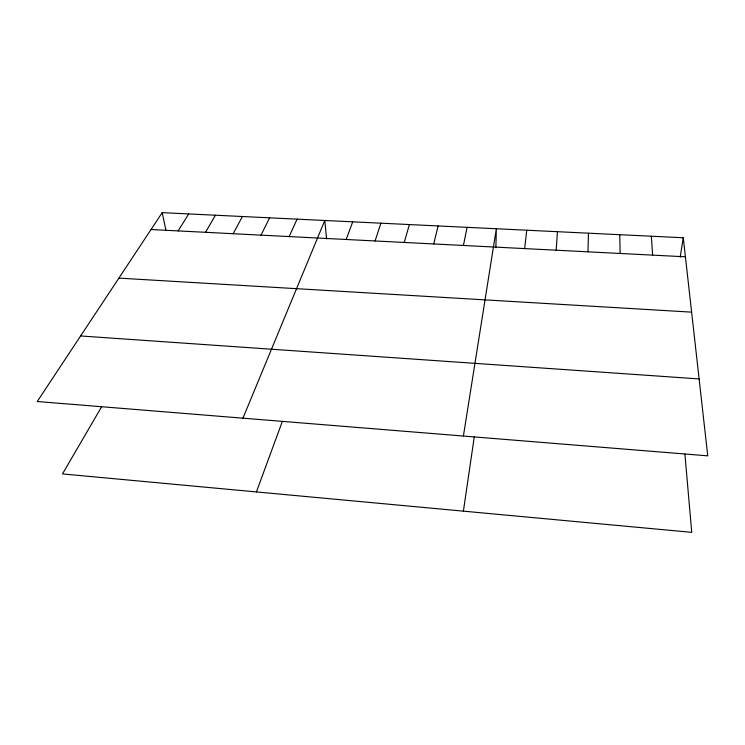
<?xml version="1.0" encoding="UTF-8"?>
<svg xmlns="http://www.w3.org/2000/svg" width="745" height="745" viewBox="0 0 745 745"><rect width="100%" height="100%" fill="white"/><g stroke="black" fill="none" stroke-linecap="round" stroke-linejoin="round"><path stroke-width="1.12" d="M495.881 247.74L496.338 228.743L463.399 436.039M588.001 251.829L588.457 233.185M556.17 250.208L557.456 231.695M524.648 248.597L526.752 230.214M463.39 511.144L474.267 436.942M680.194 257.165L683.277 237.757L162.196 212.651L37.25 401.508L707.75 455.847L683.277 237.757M463.427 245.468L467.087 227.337M433.702 243.95L438.107 225.94M404.246 242.451L409.387 224.562M375.07 240.961L380.928 223.183M256.41 491.933L282.346 421.391M346.164 239.48L352.73 221.833M242.935 418.178L324.783 220.483L326.589 238.866M289.135 236.575L297.078 219.151M261.011 235.141L269.625 217.829M233.148 233.716L242.414 216.516M205.527 232.3L215.435 215.212M101.646 406.742L62.487 473.922L691.742 532.349L684.897 454.012M178.157 230.903L188.699 213.927M151.03 229.525L685.419 256.801M118.883 278.118L691.63 312.146M80.618 335.958L699.117 378.926M162.196 212.651L166.033 230.661M651.363 236.212L652.62 255.135M619.756 234.694L620.147 253.477"/></g></svg>
